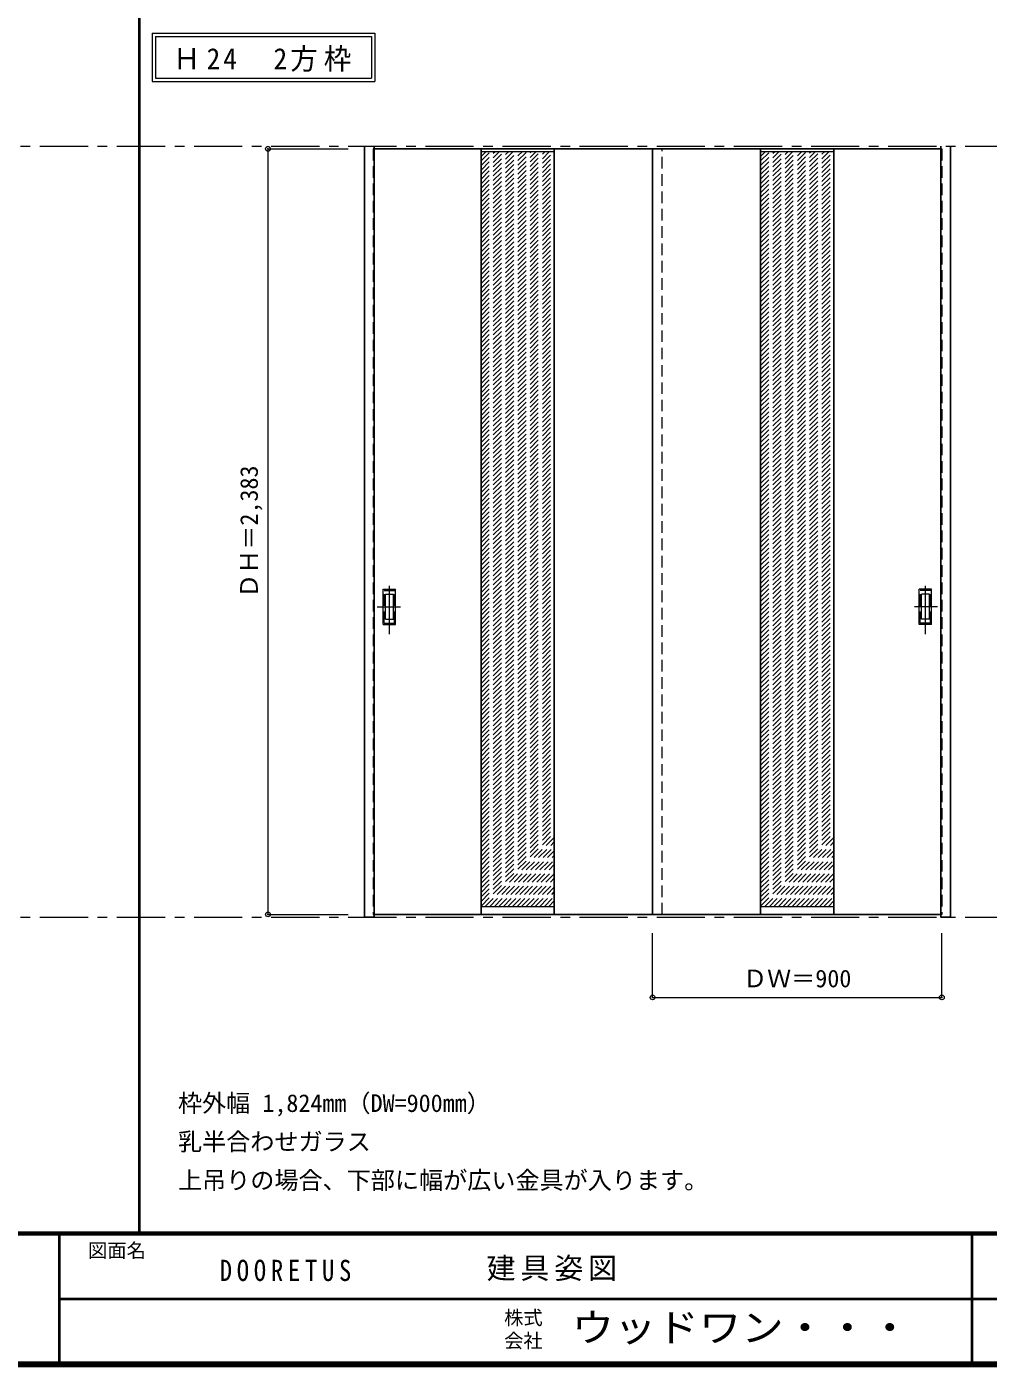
# Model space of a CAD drawing. Units: millimetres, scale not verified. Extents: x -6000 to 5700, y -4307 to 4260.
# Drawn here: x -250 to 2741, y -4205 to -36 of the extents above; entities that cross this region are included whole.
import ezdxf
from ezdxf.enums import TextEntityAlignment as Align

# ---------------------------------------------------------------- set-up
doc = ezdxf.new("R2010")
doc.units = ezdxf.units.MM
doc.header["$LTSCALE"] = 30
doc.header["$PDMODE"] = 32
doc.header["$PDSIZE"] = 15
doc.linetypes.add('CHAIN1', pattern=[8, 5, -1, 1, -1])
doc.linetypes.add('DASHED1', pattern=[1.8, 1.2, -0.6])
for name, color, linetype, lineweight in [('0-1_通り芯', 7, 'CHAIN1', 18), ('0-2_扉', 4, 'DASHED1', 9), ('0-3_仕上げ', 7, 'Continuous', 18), ('0-4_枠', 3, 'Continuous', 25), ('0-6_引手', 7, 'Continuous', 18), ('0-A_文字', 7, 'Continuous', 18), ('0-B_寸法', 4, 'Continuous', 9), ('0-C_ハッチ', 4, 'DASHED1', 9), ('F-1_枠', 6, 'Continuous', 40)]:
    doc.layers.add(name, color=color, linetype=linetype, lineweight=lineweight)
doc.layers.add('F-A_文字', color=7, linetype='Continuous')
doc.styles.add('ＭＳ ゴシック', font='')
doc.styles.get('ＭＳ ゴシック').set_extended_font_data('MS Gothic')

msp = doc.modelspace()

# ---------------------------------------------------------------- linework, layer by layer
at = {"layer": '0-1_通り芯'}
for p, q in [((-5490, -407.5), (5690, -407.5)), ((-5490, -2807.5), (5690, -2807.5))]:
    msp.add_line(p, q, dxfattribs=at)
at = {"layer": '0-2_扉'}
for p, q in [((830, -415.5), (827, -415.5)), ((827, -415.5), (827, -2798.5)), ((1727, -2798.5), (1727, -415.5)), ((2594, -415.5), (2597, -415.5)), ((2597, -415.5), (2597, -2798.5)), ((827, -2798.5), (830, -2798.5)), ((2597, -2798.5), (2594, -2798.5))]:
    msp.add_line(p, q, dxfattribs=at)
at = {"layer": '0-2_扉', "color": 3, "linetype": 'Continuous', "lineweight": 25}
for p, q in [((2594, -415.5), (830, -415.5)), ((1697, -2798.5), (1697, -415.5)), ((830, -2798.5), (2594, -2798.5))]:
    msp.add_line(p, q, dxfattribs=at)
at = {"layer": '0-3_仕上げ', "color": 3, "lineweight": 25}
for p, q in [((1163, -415.5), (1163, -2798.5)), ((1391, -415.5), (1391, -2798.5)), ((2033, -415.5), (2033, -2798.5)), ((2261, -415.5), (2261, -2798.5))]:
    msp.add_line(p, q, dxfattribs=at)
at = {"layer": '0-3_仕上げ'}
for p, q in [((1163, -423.5), (1391, -423.5)), ((2033, -423.5), (2261, -423.5)), ((1391, -2774.5), (1163, -2774.5)), ((2261, -2774.5), (2033, -2774.5))]:
    msp.add_line(p, q, dxfattribs=at)
at = {"layer": '0-4_枠'}
for p, q in [((800, -2807.5), (800, -407.5)), ((830, -2807.5), (830, -407.5)), ((2594, -2797.96), (2594, -407.5)), ((2624, -2807.5), (2624, -407.5)), ((830, -2807.5), (800, -2807.5)), ((2594, -2798.3), (2594, -2797.96))]:
    msp.add_line(p, q, dxfattribs=at)
msp.add_lwpolyline([(2624, -2807.5), (2594, -2807.5), (2594, -2798.3)], dxfattribs=at)
at = {"layer": '0-6_引手'}
for p, q in [((859, -1786), (897, -1786)), ((859, -1896), (859, -1786)), ((897, -1896), (897, -1786)), ((2565, -1786), (2527, -1786)), ((2527, -1896), (2527, -1786)), ((2565, -1896), (2565, -1786)), ((865.5, -1802), (890.5, -1802)), ((865.5, -1880), (865.5, -1802)), ((890.5, -1880), (890.5, -1802)), ((2558.5, -1802), (2533.5, -1802)), ((2533.5, -1880), (2533.5, -1802)), ((2558.5, -1880), (2558.5, -1802)), ((859, -1896), (897, -1896)), ((865.5, -1880), (890.5, -1880)), ((2565, -1896), (2527, -1896)), ((2558.5, -1880), (2533.5, -1880))]:
    msp.add_line(p, q, dxfattribs=at)
at = {"layer": '0-6_引手', "linetype": 'CHAIN1'}
for p, q in [((878, -1926.23), (878, -1755.38)), ((2546, -1926.23), (2546, -1755.38)), ((839.93, -1841), (912.44, -1841)), ((2584.07, -1841), (2511.56, -1841))]:
    msp.add_line(p, q, dxfattribs=at)
at = {"layer": '0-6_引手', "linetype": 'DASHED1'}
for p, q in [((894, -1892), (894, -1790)), ((2530, -1892), (2530, -1790)), ((862, -1892), (894, -1892)), ((2562, -1892), (2530, -1892))]:
    msp.add_line(p, q, dxfattribs=at)
for points in [[(862, -1892), (862, -1790), (894, -1790)], [(2562, -1892), (2562, -1790), (2530, -1790)]]:
    msp.add_lwpolyline(points, dxfattribs=at)
at = {"layer": '0-A_文字'}
for p, q in [((140, -55.5), (140, -205.5)), ((150, -65.5), (150, -195.5)), ((150, -65.5), (822.62, -65.5)), ((822.62, -65.5), (822.62, -195.5)), ((140, -205.5), (832.62, -205.5)), ((150, -195.5), (822.62, -195.5))]:
    msp.add_line(p, q, dxfattribs=at)
msp.add_lwpolyline([(140, -55.5), (832.62, -55.5), (832.62, -205.5)], dxfattribs=at)
at = {"layer": '0-B_寸法'}
for p, q in [((500, -415.5), (750, -415.5)), ((500, -415.5), (500, -2798.5)), ((500, -2798.5), (750, -2798.5)), ((1697, -3057), (1697, -2857)), ((2597, -3057), (2597, -2857)), ((1697, -3057), (2597, -3057))]:
    msp.add_line(p, q, dxfattribs=at)
at = {"layer": '0-B_寸法', "color": 7}
for p in [(500, -415.5), (500, -2798.5), (1697, -3057), (2597, -3057)]:
    msp.add_point(p, dxfattribs=at)
at = {"layer": '0-C_ハッチ'}
for p, q in [((1163, -467.39), (1206.89, -423.5)), ((1163, -481.53), (1221.03, -423.5)), ((1163, -495.67), (1235.17, -423.5)), ((1163, -509.81), (1249.31, -423.5)), ((1163, -523.96), (1263.46, -423.5)), ((1163, -538.1), (1277.6, -423.5)), ((1163, -552.24), (1291.74, -423.5)), ((1163, -566.38), (1305.88, -423.5)), ((1163, -580.52), (1320.02, -423.5)), ((1163, -594.67), (1334.17, -423.5)), ((1163, -608.81), (1348.31, -423.5)), ((1163, -622.95), (1362.45, -423.5)), ((1163, -651.24), (1390.73, -423.5)), ((1163, -637.09), (1376.59, -423.5)), ((1163, -439.1), (1178.6, -423.5)), ((1163, -453.25), (1192.75, -423.5)), ((1163, -665.38), (1391, -437.38)), ((1163, -679.52), (1391, -451.52)), ((2033, -467.39), (2076.89, -423.5)), ((2033, -481.53), (2091.03, -423.5)), ((2033, -495.67), (2105.17, -423.5)), ((2033, -509.81), (2119.31, -423.5)), ((2033, -523.96), (2133.46, -423.5)), ((2033, -538.1), (2147.6, -423.5)), ((2033, -552.24), (2161.74, -423.5)), ((2033, -566.38), (2175.88, -423.5)), ((2033, -580.52), (2190.02, -423.5)), ((2033, -594.67), (2204.17, -423.5)), ((2033, -608.81), (2218.31, -423.5)), ((2033, -622.95), (2232.45, -423.5)), ((2033, -651.24), (2260.73, -423.5)), ((2033, -637.09), (2246.59, -423.5)), ((2033, -439.1), (2048.6, -423.5)), ((2033, -453.25), (2062.75, -423.5)), ((2033, -665.38), (2261, -437.38)), ((2033, -679.52), (2261, -451.52)), ((1163, -693.66), (1391, -465.66)), ((1163, -707.8), (1391, -479.8)), ((1163, -721.95), (1391, -493.95)), ((2033, -693.66), (2261, -465.66)), ((2033, -707.8), (2261, -479.8)), ((2033, -721.95), (2261, -493.95)), ((1163, -736.09), (1391, -508.09)), ((1163, -750.23), (1391, -522.23)), ((1163, -764.37), (1391, -536.37)), ((2033, -736.09), (2261, -508.09)), ((2033, -750.23), (2261, -522.23)), ((2033, -764.37), (2261, -536.37)), ((1163, -778.51), (1391, -550.51)), ((1163, -792.66), (1391, -564.66)), ((1163, -806.8), (1391, -578.8)), ((2033, -778.51), (2261, -550.51)), ((2033, -792.66), (2261, -564.66)), ((2033, -806.8), (2261, -578.8)), ((1163, -820.94), (1391, -592.94)), ((1163, -835.08), (1391, -607.08)), ((1163, -849.23), (1391, -621.23)), ((2033, -820.94), (2261, -592.94)), ((2033, -835.08), (2261, -607.08)), ((2033, -849.23), (2261, -621.23)), ((1163, -863.37), (1391, -635.37)), ((1163, -877.51), (1391, -649.51)), ((1163, -891.65), (1391, -663.65)), ((2033, -863.37), (2261, -635.37)), ((2033, -877.51), (2261, -649.51)), ((2033, -891.65), (2261, -663.65)), ((1163, -905.79), (1391, -677.79)), ((1163, -919.94), (1391, -691.94)), ((1163, -934.08), (1391, -706.08)), ((2033, -905.79), (2261, -677.79)), ((2033, -919.94), (2261, -691.94)), ((2033, -934.08), (2261, -706.08)), ((1163, -948.22), (1391, -720.22)), ((1163, -962.36), (1391, -734.36)), ((1163, -976.5), (1391, -748.5)), ((2033, -948.22), (2261, -720.22)), ((2033, -962.36), (2261, -734.36)), ((2033, -976.5), (2261, -748.5)), ((1163, -990.65), (1391, -762.65)), ((1163, -1004.79), (1391, -776.79)), ((1163, -1018.93), (1391, -790.93)), ((2033, -990.65), (2261, -762.65)), ((2033, -1004.79), (2261, -776.79)), ((2033, -1018.93), (2261, -790.93)), ((1163, -1033.07), (1391, -805.07)), ((1163, -1047.22), (1391, -819.22)), ((1163, -1061.36), (1391, -833.36)), ((2033, -1033.07), (2261, -805.07)), ((2033, -1047.22), (2261, -819.22)), ((2033, -1061.36), (2261, -833.36)), ((1163, -1075.5), (1391, -847.5)), ((1163, -1089.64), (1391, -861.64)), ((2033, -1075.5), (2261, -847.5)), ((2033, -1089.64), (2261, -861.64)), ((1163, -1103.78), (1391, -875.78)), ((1163, -1117.93), (1391, -889.93)), ((1163, -1132.07), (1391, -904.07)), ((2033, -1103.78), (2261, -875.78)), ((2033, -1117.93), (2261, -889.93)), ((2033, -1132.07), (2261, -904.07)), ((1163, -1146.21), (1391, -918.21)), ((1163, -1160.35), (1391, -932.35)), ((1163, -1174.49), (1391, -946.49)), ((2033, -1146.21), (2261, -918.21)), ((2033, -1160.35), (2261, -932.35)), ((2033, -1174.49), (2261, -946.49)), ((1163, -1188.64), (1391, -960.64)), ((1163, -1202.78), (1391, -974.78)), ((1163, -1216.92), (1391, -988.92)), ((2033, -1188.64), (2261, -960.64)), ((2033, -1202.78), (2261, -974.78)), ((2033, -1216.92), (2261, -988.92)), ((1163, -1231.06), (1391, -1003.06)), ((1163, -1245.2), (1391, -1017.2)), ((1163, -1259.35), (1391, -1031.35)), ((2033, -1231.06), (2261, -1003.06)), ((2033, -1245.2), (2261, -1017.2)), ((2033, -1259.35), (2261, -1031.35)), ((1163, -1273.49), (1391, -1045.49)), ((1163, -1287.63), (1391, -1059.63)), ((1163, -1301.77), (1391, -1073.77)), ((2033, -1273.49), (2261, -1045.49)), ((2033, -1287.63), (2261, -1059.63)), ((2033, -1301.77), (2261, -1073.77)), ((1163, -1315.92), (1391, -1087.92)), ((1163, -1330.06), (1391, -1102.06)), ((1163, -1344.2), (1391, -1116.2)), ((2033, -1315.92), (2261, -1087.92)), ((2033, -1330.06), (2261, -1102.06)), ((2033, -1344.2), (2261, -1116.2)), ((1163, -1358.34), (1391, -1130.34)), ((1163, -1372.48), (1391, -1144.48)), ((1163, -1386.63), (1391, -1158.63)), ((2033, -1358.34), (2261, -1130.34)), ((2033, -1372.48), (2261, -1144.48)), ((2033, -1386.63), (2261, -1158.63)), ((1163, -1400.77), (1391, -1172.77)), ((1163, -1414.91), (1391, -1186.91)), ((1163, -1429.05), (1391, -1201.05)), ((2033, -1400.77), (2261, -1172.77)), ((2033, -1414.91), (2261, -1186.91)), ((2033, -1429.05), (2261, -1201.05)), ((1163, -1443.19), (1391, -1215.19)), ((1163, -1457.34), (1391, -1229.34)), ((1163, -1471.48), (1391, -1243.48)), ((2033, -1443.19), (2261, -1215.19)), ((2033, -1457.34), (2261, -1229.34)), ((2033, -1471.48), (2261, -1243.48)), ((1163, -1485.62), (1391, -1257.62)), ((1163, -1499.76), (1391, -1271.76)), ((1163, -1513.91), (1391, -1285.91)), ((2033, -1485.62), (2261, -1257.62)), ((2033, -1499.76), (2261, -1271.76)), ((2033, -1513.91), (2261, -1285.91)), ((1163, -1528.05), (1391, -1300.05)), ((1163, -1542.19), (1391, -1314.19)), ((1163, -1556.33), (1391, -1328.33)), ((2033, -1528.05), (2261, -1300.05)), ((2033, -1542.19), (2261, -1314.19)), ((2033, -1556.33), (2261, -1328.33)), ((1163, -1570.47), (1391, -1342.47)), ((1163, -1584.62), (1391, -1356.62)), ((1163, -1598.76), (1391, -1370.76)), ((2033, -1570.47), (2261, -1342.47)), ((2033, -1584.62), (2261, -1356.62)), ((2033, -1598.76), (2261, -1370.76)), ((1163, -1612.9), (1391, -1384.9)), ((1163, -1627.04), (1391, -1399.04)), ((1163, -1641.18), (1391, -1413.18)), ((2033, -1612.9), (2261, -1384.9)), ((2033, -1627.04), (2261, -1399.04)), ((2033, -1641.18), (2261, -1413.18)), ((1163, -1655.33), (1391, -1427.33)), ((1163, -1669.47), (1391, -1441.47)), ((1163, -1683.61), (1391, -1455.61)), ((2033, -1655.33), (2261, -1427.33)), ((2033, -1669.47), (2261, -1441.47)), ((2033, -1683.61), (2261, -1455.61)), ((1163, -1697.75), (1391, -1469.75)), ((1163, -1711.9), (1391, -1483.9)), ((1163, -1726.04), (1391, -1498.04)), ((2033, -1697.75), (2261, -1469.75)), ((2033, -1711.9), (2261, -1483.9)), ((2033, -1726.04), (2261, -1498.04)), ((1163, -1740.18), (1391, -1512.18)), ((1163, -1754.32), (1391, -1526.32)), ((1163, -1768.46), (1391, -1540.46)), ((2033, -1740.18), (2261, -1512.18)), ((2033, -1754.32), (2261, -1526.32)), ((2033, -1768.46), (2261, -1540.46)), ((1163, -1782.61), (1391, -1554.61)), ((1163, -1796.75), (1391, -1568.75)), ((1163, -1810.89), (1391, -1582.89)), ((2033, -1782.61), (2261, -1554.61)), ((2033, -1796.75), (2261, -1568.75)), ((2033, -1810.89), (2261, -1582.89)), ((1163, -1825.03), (1391, -1597.03)), ((1163, -1839.17), (1391, -1611.17)), ((1163, -1853.32), (1391, -1625.32)), ((2033, -1825.03), (2261, -1597.03)), ((2033, -1839.17), (2261, -1611.17)), ((2033, -1853.32), (2261, -1625.32)), ((1163, -1867.46), (1391, -1639.46)), ((1163, -1881.6), (1391, -1653.6)), ((1163, -1895.74), (1391, -1667.74)), ((2033, -1867.46), (2261, -1639.46)), ((2033, -1881.6), (2261, -1653.6)), ((2033, -1895.74), (2261, -1667.74)), ((1163, -1909.89), (1391, -1681.89)), ((1163, -1924.03), (1391, -1696.03)), ((2033, -1909.89), (2261, -1681.89)), ((2033, -1924.03), (2261, -1696.03)), ((1163, -1938.17), (1391, -1710.17)), ((1163, -1952.31), (1391, -1724.31)), ((1163, -1966.45), (1391, -1738.45)), ((2033, -1938.17), (2261, -1710.17)), ((2033, -1952.31), (2261, -1724.31)), ((2033, -1966.45), (2261, -1738.45)), ((1163, -1980.6), (1391, -1752.6)), ((1163, -1994.74), (1391, -1766.74)), ((1163, -2008.88), (1391, -1780.88)), ((2033, -1980.6), (2261, -1752.6)), ((2033, -1994.74), (2261, -1766.74)), ((2033, -2008.88), (2261, -1780.88)), ((1163, -2023.02), (1391, -1795.02)), ((1163, -2037.16), (1391, -1809.16)), ((1163, -2051.31), (1391, -1823.31)), ((2033, -2023.02), (2261, -1795.02)), ((2033, -2037.16), (2261, -1809.16)), ((2033, -2051.31), (2261, -1823.31)), ((1163, -2065.45), (1391, -1837.45)), ((1163, -2079.59), (1391, -1851.59)), ((1163, -2093.73), (1391, -1865.73)), ((2033, -2065.45), (2261, -1837.45)), ((2033, -2079.59), (2261, -1851.59)), ((2033, -2093.73), (2261, -1865.73)), ((1163, -2107.88), (1391, -1879.88)), ((1163, -2122.02), (1391, -1894.02)), ((1163, -2136.16), (1391, -1908.16)), ((2033, -2107.88), (2261, -1879.88)), ((2033, -2122.02), (2261, -1894.02)), ((2033, -2136.16), (2261, -1908.16)), ((1163, -2150.3), (1391, -1922.3)), ((1163, -2164.44), (1391, -1936.44)), ((1163, -2178.59), (1391, -1950.59)), ((2033, -2150.3), (2261, -1922.3)), ((2033, -2164.44), (2261, -1936.44)), ((2033, -2178.59), (2261, -1950.59)), ((1163, -2192.73), (1391, -1964.73)), ((1163, -2206.87), (1391, -1978.87)), ((1163, -2221.01), (1391, -1993.01)), ((2033, -2192.73), (2261, -1964.73)), ((2033, -2206.87), (2261, -1978.87)), ((2033, -2221.01), (2261, -1993.01)), ((1163, -2235.15), (1391, -2007.15)), ((1163, -2249.3), (1391, -2021.3)), ((1163, -2263.44), (1391, -2035.44)), ((2033, -2235.15), (2261, -2007.15)), ((2033, -2249.3), (2261, -2021.3)), ((2033, -2263.44), (2261, -2035.44)), ((1163, -2277.58), (1391, -2049.58)), ((1163, -2291.72), (1391, -2063.72)), ((1163, -2305.87), (1391, -2077.87)), ((2033, -2277.58), (2261, -2049.58)), ((2033, -2291.72), (2261, -2063.72)), ((2033, -2305.87), (2261, -2077.87)), ((1163, -2320.01), (1391, -2092.01)), ((1163, -2334.15), (1391, -2106.15)), ((1163, -2348.29), (1391, -2120.29)), ((2033, -2320.01), (2261, -2092.01)), ((2033, -2334.15), (2261, -2106.15)), ((2033, -2348.29), (2261, -2120.29)), ((1163, -2362.43), (1391, -2134.43)), ((1163, -2376.58), (1391, -2148.58)), ((1163, -2390.72), (1391, -2162.72)), ((2033, -2362.43), (2261, -2134.43)), ((2033, -2376.58), (2261, -2148.58)), ((2033, -2390.72), (2261, -2162.72)), ((1163, -2404.86), (1391, -2176.86)), ((1163, -2419), (1391, -2191)), ((1163, -2433.14), (1391, -2205.14)), ((2033, -2404.86), (2261, -2176.86)), ((2033, -2419), (2261, -2191)), ((2033, -2433.14), (2261, -2205.14)), ((1163, -2447.29), (1391, -2219.29)), ((1163, -2461.43), (1391, -2233.43)), ((1163, -2475.57), (1391, -2247.57)), ((2033, -2447.29), (2261, -2219.29)), ((2033, -2461.43), (2261, -2233.43)), ((2033, -2475.57), (2261, -2247.57)), ((1163, -2489.71), (1391, -2261.71)), ((1163, -2503.86), (1391, -2275.86)), ((1163, -2518), (1391, -2290)), ((2033, -2489.71), (2261, -2261.71)), ((2033, -2503.86), (2261, -2275.86)), ((2033, -2518), (2261, -2290)), ((1163, -2532.14), (1391, -2304.14)), ((1163, -2546.28), (1391, -2318.28)), ((1163, -2560.42), (1391, -2332.42)), ((2033, -2532.14), (2261, -2304.14)), ((2033, -2546.28), (2261, -2318.28)), ((2033, -2560.42), (2261, -2332.42)), ((1163, -2574.57), (1391, -2346.57)), ((1163, -2588.71), (1391, -2360.71)), ((1163, -2602.85), (1391, -2374.85)), ((2033, -2574.57), (2261, -2346.57)), ((2033, -2588.71), (2261, -2360.71)), ((2033, -2602.85), (2261, -2374.85)), ((1163, -2616.99), (1391, -2388.99)), ((1163, -2631.13), (1391, -2403.13)), ((1163, -2645.28), (1391, -2417.28)), ((2033, -2616.99), (2261, -2388.99)), ((2033, -2631.13), (2261, -2403.13)), ((2033, -2645.28), (2261, -2417.28)), ((1163, -2659.42), (1391, -2431.42)), ((1163, -2673.56), (1391, -2445.56)), ((1163, -2687.7), (1391, -2459.7)), ((2033, -2659.42), (2261, -2431.42)), ((2033, -2673.56), (2261, -2445.56)), ((2033, -2687.7), (2261, -2459.7)), ((1163, -2701.84), (1391, -2473.84)), ((1163, -2715.99), (1391, -2487.99)), ((2033, -2701.84), (2261, -2473.84)), ((2033, -2715.99), (2261, -2487.99)), ((1163, -2730.13), (1391, -2502.13)), ((1163, -2744.27), (1391, -2516.27)), ((1163, -2758.41), (1391, -2530.41)), ((2033, -2730.13), (2261, -2502.13)), ((2033, -2744.27), (2261, -2516.27)), ((2033, -2758.41), (2261, -2530.41)), ((1163, -2772.56), (1391, -2544.56)), ((1175.2, -2774.5), (1391, -2558.7)), ((1189.34, -2774.5), (1391, -2572.84)), ((2033, -2772.56), (2261, -2544.56)), ((2045.2, -2774.5), (2261, -2558.7)), ((2059.34, -2774.5), (2261, -2572.84)), ((1203.48, -2774.5), (1391, -2586.98)), ((1217.62, -2774.5), (1391, -2601.12)), ((1231.77, -2774.5), (1391, -2615.27)), ((2073.48, -2774.5), (2261, -2586.98)), ((2087.62, -2774.5), (2261, -2601.12)), ((2101.77, -2774.5), (2261, -2615.27)), ((1245.91, -2774.5), (1391, -2629.41)), ((1260.05, -2774.5), (1391, -2643.55)), ((1274.19, -2774.5), (1391, -2657.69)), ((2115.91, -2774.5), (2261, -2629.41)), ((2130.05, -2774.5), (2261, -2643.55)), ((2144.19, -2774.5), (2261, -2657.69)), ((1288.33, -2774.5), (1391, -2671.83)), ((1302.48, -2774.5), (1391, -2685.98)), ((1316.62, -2774.5), (1391, -2700.12)), ((2158.33, -2774.5), (2261, -2671.83)), ((2172.48, -2774.5), (2261, -2685.98)), ((2186.62, -2774.5), (2261, -2700.12)), ((1330.76, -2774.5), (1391, -2714.26)), ((1344.9, -2774.5), (1391, -2728.4)), ((1359.05, -2774.5), (1391, -2742.55)), ((2200.76, -2774.5), (2261, -2714.26)), ((2214.9, -2774.5), (2261, -2728.4)), ((2229.05, -2774.5), (2261, -2742.55)), ((1373.19, -2774.5), (1391, -2756.69)), ((2243.19, -2774.5), (2261, -2756.69))]:
    msp.add_line(p, q, dxfattribs=at)
at = {"layer": 'F-1_枠'}
for p, q in [((100, -3790), (100, 4175)), ((5700, -3790), (-6000, -3790)), ((5700, -3795), (-6000, -3795)), ((-150, -3795), (-150, -4195)), ((2690, -3795), (2690, -4195)), ((-150, -3995), (5690, -3995.01)), ((5700, -4195), (-6000, -4195)), ((5700, -4200), (-6000, -4200)), ((5700, -4205), (-6000, -4205))]:
    msp.add_line(p, q, dxfattribs=at)

# ---------------------------------------------------------------- texts
at = {"layer": '0-A_文字', "style": 'ＭＳ ゴシック'}
for s, p in [('枠外幅 1,824mm（DW=900mm）', (220, -3430)), ('乳半合わせガラス', (220, -3550)), ('上吊りの場合、下部に幅が広い金具が入ります。', (220, -3670))]:
    msp.add_text(s, height=54.99, dxfattribs=at).set_placement(p, align=Align.BOTTOM_LEFT)
at = {"layer": '0-A_文字', "insert": (204.66, -175.5), "char_height": 65.98, "attachment_point": 7, "style": 'ＭＳ ゴシック'}
msp.add_mtext('\\T1.22;\\W0.95;Ｈ24\u30002方枠', dxfattribs=at)
at = {"layer": '0-B_寸法', "color": 7, "style": 'ＭＳ ゴシック'}
msp.add_text('ＤＨ＝2,383', height=54.99, rotation=90, dxfattribs=at).set_placement((485, -1813.25), align=Align.BOTTOM_LEFT)
msp.add_text('ＤＷ＝900', height=54.99, dxfattribs=at).set_placement((1978.25, -3042), align=Align.BOTTOM_LEFT)
at = {"layer": 'F-A_文字', "style": 'ＭＳ ゴシック'}
for s, p in [('図面名', (-60, -3880)), ('株式', (1235, -4089)), ('会社', (1235, -4161))]:
    msp.add_text(s, height=43.99, dxfattribs=at).set_placement(p, align=Align.BOTTOM_LEFT)
at = {"layer": 'F-A_文字', "style": 'ＭＳ ゴシック', "width": 1.1}
msp.add_text('ウッドワン・・・', height=87.98, dxfattribs=at).set_placement((1445, -4155), align=Align.BOTTOM_LEFT)
at = {"layer": 'F-A_文字', "char_height": 65.98, "attachment_point": 7, "style": 'ＭＳ ゴシック'}
for s, insert in [('\\T1.39;\\W0.85;DOORETUS', (350, -3940.79)), ('\\T1.17;建具姿図', (1180.42, -3940))]:
    msp.add_mtext(s, dxfattribs=dict(at, insert=insert))

doc.saveas('drawing.dxf')
